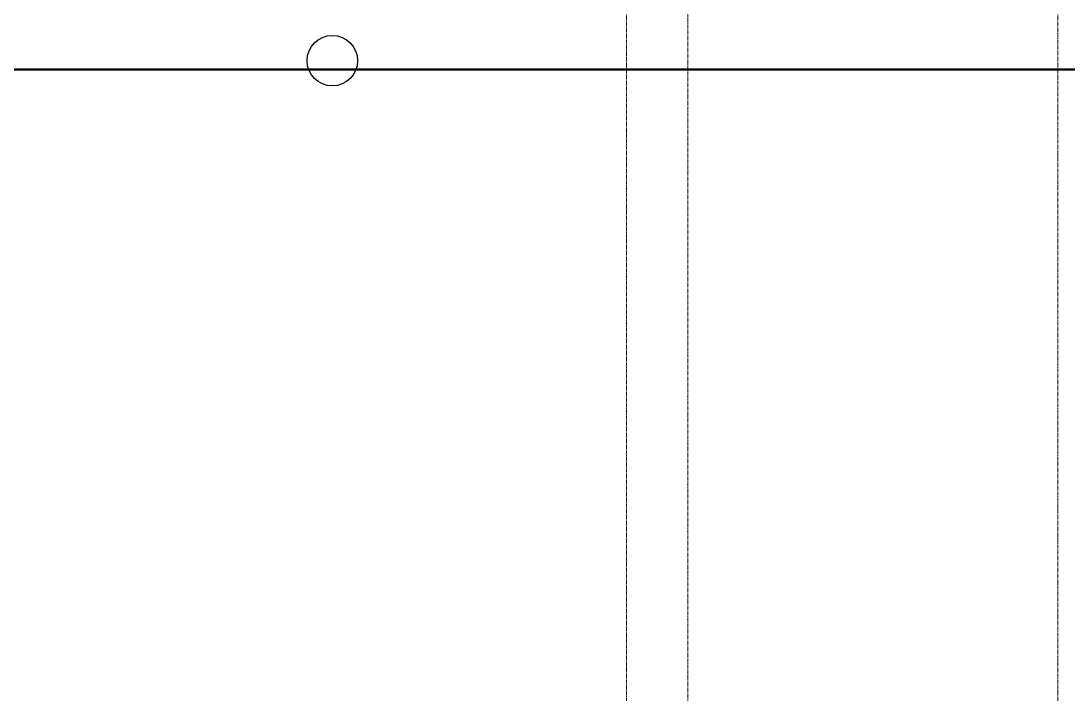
# Model space of a CAD drawing. Header units: millimetres. Extents: x -7155 to 483283, y -227682 to 148426.
# Drawn here: x 15053 to 20150, y 22054 to 25330 of the extents above; entities that cross this region are included whole.
import ezdxf

# ---------------------------------------------------------------- set-up
doc = ezdxf.new("R2010")
doc.units = ezdxf.units.MM
doc.linetypes.add('CENTER2', pattern=[28.575, 19.05, -3.175, 3.175, -3.175])
for name, color, linetype, lineweight, true_color in [('АР_Оси_РД_100', 7, 'Continuous', 0, 0x525252), ('РД_Оси_100', 7, 'Continuous', 0, 0x525252), ('СКУД', 7, 'Continuous', 0, 0xff1a1a)]:
    doc.layers.add(name, color=color, linetype=linetype, lineweight=lineweight, true_color=true_color)

# ---------------------------------------------------------------- blocks, each defined once
blk = doc.blocks.new('СОШ_2200_АР_ОСИ_М100_28.05.24')
at = {"layer": 'АР_Оси_РД_100', "linetype": 'CENTER2'}
blk.add_line((20100, -6155), (20100, 139938.679), dxfattribs=at)
for points in [[(17850, 139938.679), (18000, 139538.679), (18000, -6194.092)], [(18300, -6196.31), (18300, 139538.679), (18450, 139938.679)]]:
    blk.add_lwpolyline(points, dxfattribs=at)

msp = doc.modelspace()

# ---------------------------------------------------------------- linework, layer by layer
at = {"color": 1, "lineweight": 50}
msp.add_lwpolyline([(12013, 13770), (8049, 13770), (8049, 23114), (8049, 23114), (340.2, 23121.1), (340.2, 26400), (8107, 26400), (8107, 38493), (11900, 38493), (11906.3, 33940.1), (11084, 33940.1), (11084, 32130), (11084, 25094), (20554, 25094), (20520, 26066), (26487, 26066), (26487, 25653), (27232, 25653), (27232, 22077), (26434, 22077), (26434, 21700), (11906, 21700), (11906, 13770)], dxfattribs=at)
at = {"layer": 'СКУД', "color": 18, "lineweight": 30, "true_color": 0x000000}
msp.add_circle((16568.6, 25136.7), 122.9, dxfattribs=at)

# ---------------------------------------------------------------- block references
at = {"layer": 'РД_Оси_100'}
msp.add_blockref('СОШ_2200_АР_ОСИ_М100_28.05.24', (0, 0), dxfattribs=at)

doc.saveas('drawing.dxf')
